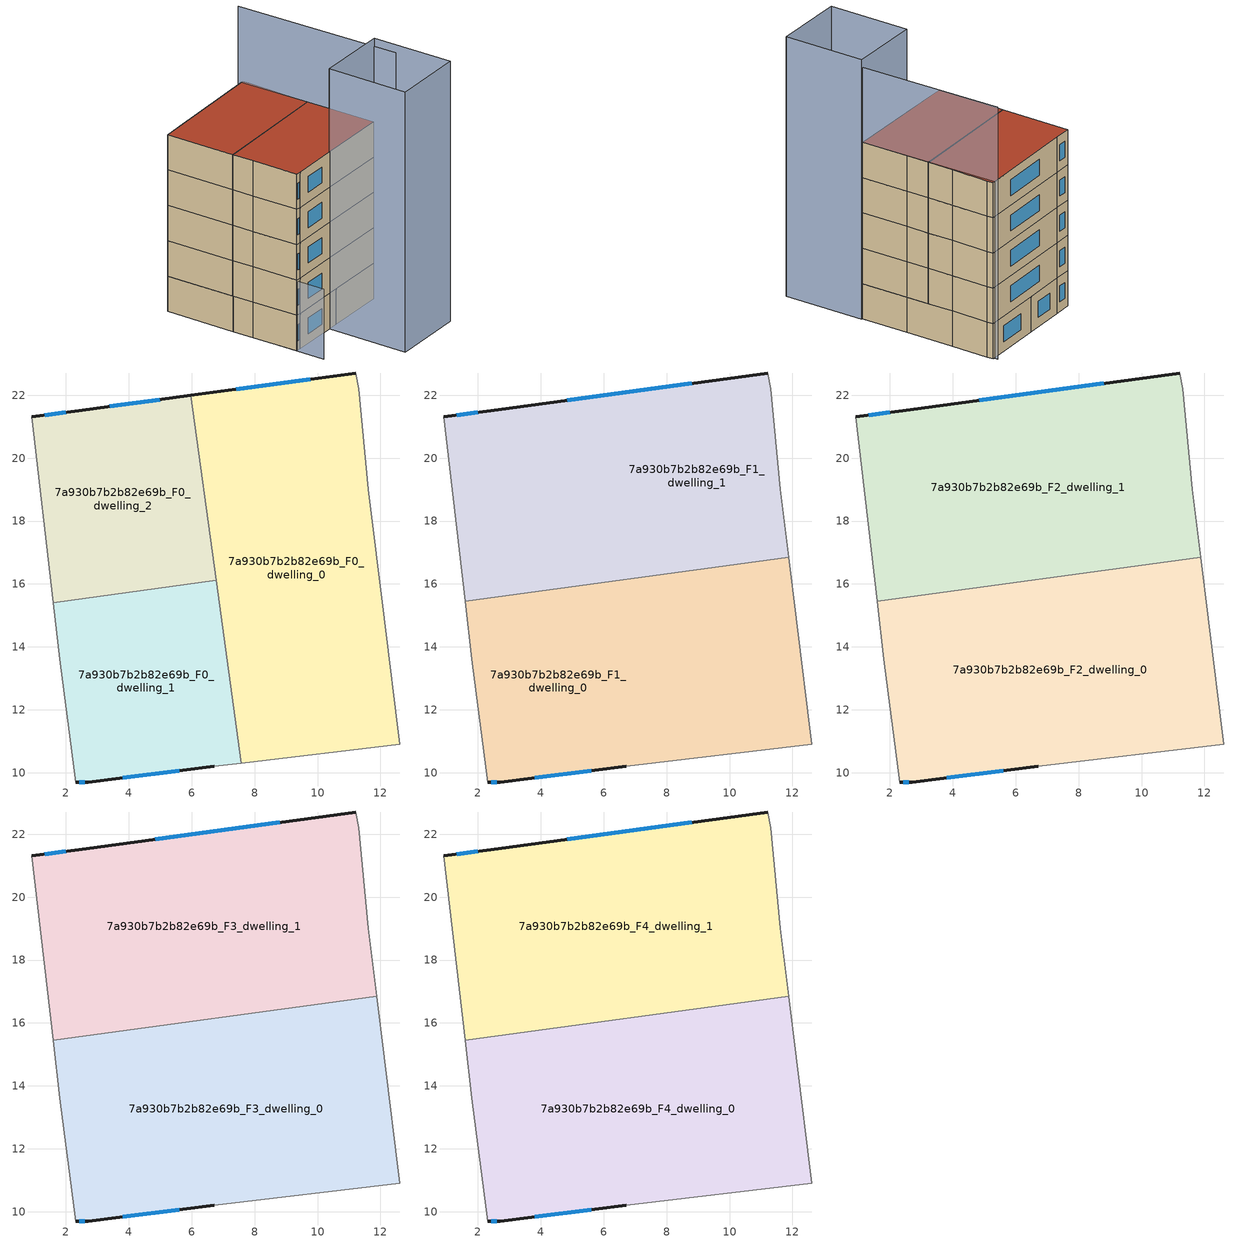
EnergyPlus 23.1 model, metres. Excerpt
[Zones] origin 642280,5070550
7a930b7b2b82e69b_F0_dwelling_0
 floor ground (EU_floor_Construction): 11.32,22.21 11.62,19.01 12.12,14.9 12.62,10.9 7.57,10.3 5.97,22 11.22,22.71 z0
 wall outside (EU_wall_Construction): 11.22,22.71 5.97,22 z0:3
 wall adiabatic (EU_wall_Construction): 7.57,10.3 12.62,10.9 12.12,14.9 11.62,19.01 11.32,22.21 11.22,22.71 z0:3
 wall to 7a930b7b2b82e69b_F0_dwelling_2 (EU_wall_Construction): 5.97,22 6.77,16.11 z0:3
 wall to 7a930b7b2b82e69b_F0_dwelling_1 (EU_wall_Construction): 6.77,16.11 7.57,10.3 z0:3
 window (EU_Window_Construction): 9.77,22.51 7.41,22.19 z0.83:2.17
7a930b7b2b82e69b_F0_dwelling_1
 floor ground (EU_floor_Construction): 6.77,16.11 7.57,10.3 6.71,10.2 2.71,9.7 2.31,9.7 1.81,13.61 1.6,15.4 z0
 wall outside (EU_wall_Construction): 2.31,9.7 2.71,9.7 6.71,10.2 z0:3
 wall adiabatic (EU_wall_Construction): 1.6,15.4 1.81,13.61 2.31,9.7 / 6.71,10.2 7.57,10.3 z0:3
 wall to 7a930b7b2b82e69b_F0_dwelling_2 (EU_wall_Construction): 6.77,16.11 1.6,15.4 z0:3
 window (EU_Window_Construction): 2.42,9.7 2.6,9.7 / 3.81,9.84 5.61,10.06 z0.83:2.17
7a930b7b2b82e69b_F0_dwelling_2
 floor ground (EU_floor_Construction): 5.97,22 6.77,16.11 1.6,15.4 0.91,21.31 2.41,21.51 z0
 wall outside (EU_wall_Construction): 5.97,22 2.41,21.51 0.91,21.31 z0:3
 wall adiabatic (EU_wall_Construction): 0.91,21.31 1.6,15.4 z0:3
 window (EU_Window_Construction): 2,21.46 1.32,21.37 / 4.99,21.86 3.39,21.64 z0.83:2.17
7a930b7b2b82e69b_F1_dwelling_0
 floor to 7a930b7b2b82e69b_F0_dwelling_1 (EU_floor_Construction): 6.77,16.11 7.57,10.3 6.71,10.2 2.71,9.7 2.31,9.7 1.81,13.61 1.6,15.4 z3
 floor to 7a930b7b2b82e69b_F0_dwelling_0 (EU_floor_Construction): 11.88,16.85 12.12,14.9 12.62,10.9 7.57,10.3 6.77,16.15 z3
 floor to 7a930b7b2b82e69b_F0_dwelling_2 (EU_floor_Construction): 6.77,16.15 6.77,16.11 1.6,15.4 1.6,15.44 z3
 wall outside (EU_wall_Construction): 2.31,9.7 2.71,9.7 6.71,10.2 z3:6
 wall adiabatic (EU_wall_Construction): 1.6,15.44 1.81,13.61 2.31,9.7 / 6.71,10.2 12.62,10.9 12.12,14.9 11.88,16.85 z3:6
 wall to 7a930b7b2b82e69b_F1_dwelling_1 (EU_wall_Construction): 11.88,16.85 1.6,15.44 z3:6
 window (EU_Window_Construction): 3.81,9.84 5.61,10.06 / 2.42,9.7 2.6,9.7 z3.83:5.17
7a930b7b2b82e69b_F1_dwelling_1
 floor to 7a930b7b2b82e69b_F0_dwelling_0 (EU_floor_Construction): 11.22,22.71 11.32,22.21 11.62,19.01 11.88,16.85 6.77,16.15 5.97,21.99 z3
 floor to 7a930b7b2b82e69b_F0_dwelling_2 (EU_floor_Construction): 5.97,21.99 6.77,16.15 1.6,15.44 0.91,21.31 2.41,21.51 z3
 wall outside (EU_wall_Construction): 11.22,22.71 2.41,21.51 0.91,21.31 z3:6
 wall adiabatic (EU_wall_Construction): 11.88,16.85 11.62,19.01 11.32,22.21 11.22,22.71 / 0.91,21.31 1.6,15.44 z3:6
 window (EU_Window_Construction): 2,21.46 1.32,21.37 / 8.8,22.38 4.84,21.84 z3.83:5.17
7a930b7b2b82e69b_F2_dwelling_0
 floor to 7a930b7b2b82e69b_F1_dwelling_0 (EU_floor_Construction): 11.88,16.85 12.12,14.9 12.62,10.9 6.71,10.2 2.71,9.7 2.31,9.7 1.81,13.61 1.6,15.44 z6
 wall outside (EU_wall_Construction): 2.31,9.7 2.71,9.7 6.71,10.2 z6:9
 wall adiabatic (EU_wall_Construction): 1.6,15.44 1.81,13.61 2.31,9.7 / 6.71,10.2 12.62,10.9 12.12,14.9 11.88,16.85 z6:9
 wall to 7a930b7b2b82e69b_F2_dwelling_1 (EU_wall_Construction): 11.88,16.85 1.6,15.44 z6:9
 window (EU_Window_Construction): 3.81,9.84 5.61,10.06 / 2.42,9.7 2.6,9.7 z6.83:8.17
7a930b7b2b82e69b_F2_dwelling_1
 floor to 7a930b7b2b82e69b_F1_dwelling_1 (EU_floor_Construction): 11.22,22.71 11.32,22.21 11.62,19.01 11.88,16.85 1.6,15.44 0.91,21.31 2.41,21.51 z6
 wall outside (EU_wall_Construction): 11.22,22.71 2.41,21.51 0.91,21.31 z6:9
 wall adiabatic (EU_wall_Construction): 11.88,16.85 11.62,19.01 11.32,22.21 11.22,22.71 / 0.91,21.31 1.6,15.44 z6:9
 window (EU_Window_Construction): 2,21.46 1.32,21.37 / 8.8,22.38 4.84,21.84 z6.83:8.17
7a930b7b2b82e69b_F3_dwelling_0
 floor to 7a930b7b2b82e69b_F2_dwelling_0 (EU_floor_Construction): 11.88,16.85 12.12,14.9 12.62,10.9 6.71,10.2 2.71,9.7 2.31,9.7 1.81,13.61 1.6,15.44 z9
 wall outside (EU_wall_Construction): 2.31,9.7 2.71,9.7 6.71,10.2 z9:12
 wall adiabatic (EU_wall_Construction): 1.6,15.44 1.81,13.61 2.31,9.7 / 6.71,10.2 12.62,10.9 12.12,14.9 11.88,16.85 z9:12
 wall to 7a930b7b2b82e69b_F3_dwelling_1 (EU_wall_Construction): 11.88,16.85 1.6,15.44 z9:12
 window (EU_Window_Construction): 3.81,9.84 5.61,10.06 / 2.42,9.7 2.6,9.7 z9.83:11.17
7a930b7b2b82e69b_F3_dwelling_1
 floor to 7a930b7b2b82e69b_F2_dwelling_1 (EU_floor_Construction): 11.22,22.71 11.32,22.21 11.62,19.01 11.88,16.85 1.6,15.44 0.91,21.31 2.41,21.51 z9
 wall outside (EU_wall_Construction): 11.22,22.71 2.41,21.51 0.91,21.31 z9:12
 wall adiabatic (EU_wall_Construction): 11.88,16.85 11.62,19.01 11.32,22.21 11.22,22.71 / 0.91,21.31 1.6,15.44 z9:12
 window (EU_Window_Construction): 2,21.46 1.32,21.37 / 8.8,22.38 4.84,21.84 z9.83:11.17
7a930b7b2b82e69b_F4_dwelling_0
 floor to 7a930b7b2b82e69b_F3_dwelling_0 (EU_floor_Construction): 11.88,16.85 12.12,14.9 12.62,10.9 6.71,10.2 2.71,9.7 2.31,9.7 1.81,13.61 1.6,15.44 z12
 wall outside (EU_wall_Construction): 2.31,9.7 2.71,9.7 6.71,10.2 z12:15
 wall adiabatic (EU_wall_Construction): 1.6,15.44 1.81,13.61 2.31,9.7 / 6.71,10.2 12.62,10.9 12.12,14.9 11.88,16.85 z12:15
 wall to 7a930b7b2b82e69b_F4_dwelling_1 (EU_wall_Construction): 11.88,16.85 1.6,15.44 z12:15
 window (EU_Window_Construction): 3.81,9.84 5.61,10.06 / 2.42,9.7 2.6,9.7 z12.83:14.17
 roof outside (EU_roof_Construction): 12.62,10.9 12.12,14.9 11.88,16.85 1.6,15.44 1.81,13.61 2.31,9.7 2.71,9.7 6.71,10.2 z15
7a930b7b2b82e69b_F4_dwelling_1
 floor to 7a930b7b2b82e69b_F3_dwelling_1 (EU_floor_Construction): 11.22,22.71 11.32,22.21 11.62,19.01 11.88,16.85 1.6,15.44 0.91,21.31 2.41,21.51 z12
 wall outside (EU_wall_Construction): 11.22,22.71 2.41,21.51 0.91,21.31 z12:15
 wall adiabatic (EU_wall_Construction): 11.88,16.85 11.62,19.01 11.32,22.21 11.22,22.71 / 0.91,21.31 1.6,15.44 z12:15
 window (EU_Window_Construction): 2,21.46 1.32,21.37 / 8.8,22.38 4.84,21.84 z12.83:14.17
 roof outside (EU_roof_Construction): 11.88,16.85 11.62,19.01 11.32,22.21 11.22,22.71 2.41,21.51 0.91,21.31 1.6,15.44 z15
shading: 6.65,10.19 12.71,10.91 / 12.71,10.91 13.52,4.1 / 13.52,4.1 7.46,3.38 / 7.46,3.38 6.65,10.19 z0:22.05; 0.91,21.31 2.6,7.3 z0:5.9; 12.88,8.94 11,22.97 z0:21.4
[Building]
EU S2 Campaign: North Axis=0; Terrain=City; Solar Distribution=FullExterior
[Site:Location]
Lyon-Bron: Latitude=45.75; Longitude=5; Time Zone=1; Elevation=198
[SizingPeriod:WeatherFileDays]
AnnualSizingPeriod: Begin Month=1; Begin Day of Month=1; End Month=12; End Day of Month=31; Day of Week for Start Day=Monday; Use Weather File Daylight Saving Period=No; Use Weather File Rain and Snow Indicators=No
[MATERIAL]
EU_InternalMass_Material: Roughness=MediumRough; Thickness=0.1; Conductivity=1; Density=1800; Specific Heat=900; Thermal Absorptance=0.9; Solar Absorptance=0.7; Visible Absorptance=0.7
[MATERIAL:NOMASS] Roughness=MediumRough; Thermal Absorptance=0.9; Solar Absorptance=0.7; Visible Absorptance=0.7
Name | Thermal Resistance
EU_wall_NoMass | 0.87146
EU_roof_NoMass | 0.842276
EU_floor_NoMass | 0.496999
[WINDOWMATERIAL:SIMPLEGLAZINGSYSTEM]
EU_Window_SimpleGlazing: UFactor=2.2525; Solar Heat Gain Coefficient=0.76; Visible Transmittance=0.76
[CONSTRUCTION]
EU_wall_Construction: EU_wall_NoMass
EU_roof_Construction: EU_roof_NoMass
EU_floor_Construction: EU_floor_NoMass
EU_Window_Construction: EU_Window_SimpleGlazing
EU_InternalMass_Construction: EU_InternalMass_Material
[ZONE] Type=1; Multiplier=1; Ceiling Height=autocalculate; Floor Area=autocalculate; Part of Total Floor Area=Yes
Name | Volume
7a930b7b2b82e69b_F0_dwelling_0; 7a930b7b2b82e69b_F1_dwelling_0; 7a930b7b2b82e69b_F2_dwelling_0; 7a930b7b2b82e69b_F3_dwelling_0; 7a930b7b2b82e69b_F4_dwelling_0 | 183.976
7a930b7b2b82e69b_F0_dwelling_1 | 91.9812
7a930b7b2b82e69b_F1_dwelling_1; 7a930b7b2b82e69b_F2_dwelling_1; 7a930b7b2b82e69b_F3_dwelling_1; 7a930b7b2b82e69b_F4_dwelling_1 | 183.984
7a930b7b2b82e69b_F0_dwelling_2 | 92.0032
[INTERNALMASS] Construction=EU_InternalMass_Construction
Name | Zone or ZoneList | Surface Area
7a930b7b2b82e69b_F0_dwelling_0_EU_InternalMass | 7a930b7b2b82e69b_F0_dwelling_0 | 61.3252
7a930b7b2b82e69b_F0_dwelling_1_EU_InternalMass | 7a930b7b2b82e69b_F0_dwelling_1 | 30.6604
7a930b7b2b82e69b_F0_dwelling_2_EU_InternalMass | 7a930b7b2b82e69b_F0_dwelling_2 | 30.6676
7a930b7b2b82e69b_F1_dwelling_0_EU_InternalMass | 7a930b7b2b82e69b_F1_dwelling_0 | 61.3251
7a930b7b2b82e69b_F1_dwelling_1_EU_InternalMass | 7a930b7b2b82e69b_F1_dwelling_1 | 61.3276
7a930b7b2b82e69b_F2_dwelling_0_EU_InternalMass | 7a930b7b2b82e69b_F2_dwelling_0 | 61.3251
7a930b7b2b82e69b_F2_dwelling_1_EU_InternalMass | 7a930b7b2b82e69b_F2_dwelling_1 | 61.3276
7a930b7b2b82e69b_F3_dwelling_0_EU_InternalMass | 7a930b7b2b82e69b_F3_dwelling_0 | 61.3251
7a930b7b2b82e69b_F3_dwelling_1_EU_InternalMass | 7a930b7b2b82e69b_F3_dwelling_1 | 61.3276
7a930b7b2b82e69b_F4_dwelling_0_EU_InternalMass | 7a930b7b2b82e69b_F4_dwelling_0 | 61.3251
7a930b7b2b82e69b_F4_dwelling_1_EU_InternalMass | 7a930b7b2b82e69b_F4_dwelling_1 | 61.3276
[OTHEREQUIPMENT] Fuel Type=Electricity; Design Level Calculation Method=Watts/Area; Power per Zone Floor Area=1; Fraction Latent=0; Fraction Radiant=0; Fraction Lost=0; Carbon Dioxide Generation Rate=0; EndUse Subcategory=EU_Step8_InternalGains
Name | Zone or ZoneList or Space or SpaceList | Schedule
EU_Step8_InternalGain_7a930b7b2b82e69b_F0_dwelling_0_f000 | 7a930b7b2b82e69b_F0_dwelling_0 | EU_Step8_GainSchedule_7a930b7b2b82e69b_F0_dwelling_0_f000
EU_Step8_InternalGain_7a930b7b2b82e69b_F0_dwelling_1_f000 | 7a930b7b2b82e69b_F0_dwelling_1 | EU_Step8_GainSchedule_7a930b7b2b82e69b_F0_dwelling_1_f000
EU_Step8_InternalGain_7a930b7b2b82e69b_F0_dwelling_2_f000 | 7a930b7b2b82e69b_F0_dwelling_2 | EU_Step8_GainSchedule_7a930b7b2b82e69b_F0_dwelling_2_f000
EU_Step8_InternalGain_7a930b7b2b82e69b_F1_dwelling_0_f000 | 7a930b7b2b82e69b_F1_dwelling_0 | EU_Step8_GainSchedule_7a930b7b2b82e69b_F1_dwelling_0_f000
EU_Step8_InternalGain_7a930b7b2b82e69b_F1_dwelling_1_f000 | 7a930b7b2b82e69b_F1_dwelling_1 | EU_Step8_GainSchedule_7a930b7b2b82e69b_F1_dwelling_1_f000
EU_Step8_InternalGain_7a930b7b2b82e69b_F2_dwelling_0_f000 | 7a930b7b2b82e69b_F2_dwelling_0 | EU_Step8_GainSchedule_7a930b7b2b82e69b_F2_dwelling_0_f000
EU_Step8_InternalGain_7a930b7b2b82e69b_F2_dwelling_1_f000 | 7a930b7b2b82e69b_F2_dwelling_1 | EU_Step8_GainSchedule_7a930b7b2b82e69b_F2_dwelling_1_f000
EU_Step8_InternalGain_7a930b7b2b82e69b_F3_dwelling_0_f000 | 7a930b7b2b82e69b_F3_dwelling_0 | EU_Step8_GainSchedule_7a930b7b2b82e69b_F3_dwelling_0_f000
EU_Step8_InternalGain_7a930b7b2b82e69b_F3_dwelling_1_f000 | 7a930b7b2b82e69b_F3_dwelling_1 | EU_Step8_GainSchedule_7a930b7b2b82e69b_F3_dwelling_1_f000
EU_Step8_InternalGain_7a930b7b2b82e69b_F4_dwelling_0_f000 | 7a930b7b2b82e69b_F4_dwelling_0 | EU_Step8_GainSchedule_7a930b7b2b82e69b_F4_dwelling_0_f000
EU_Step8_InternalGain_7a930b7b2b82e69b_F4_dwelling_1_f000 | 7a930b7b2b82e69b_F4_dwelling_1 | EU_Step8_GainSchedule_7a930b7b2b82e69b_F4_dwelling_1_f000
[ZONEVENTILATION:DESIGNFLOWRATE] Schedule=EU_AlwaysOn; Design Flow Rate Calculation Method=AirChanges/Hour; Air Changes per Hour=0.425; Ventilation Type=Natural; Fan Pressure Rise=0; Fan Total Efficiency=1; Constant Term Coefficient=1; Temperature Term Coefficient=0; Velocity Term Coefficient=0; Velocity Squared Term Coefficient=0; Minimum Indoor Temperature=-100; Maximum Indoor Temperature=100; Delta Temperature=-100; Minimum Outdoor Temperature=-100; Maximum Outdoor Temperature=100; Maximum Wind Speed=40
Name | Zone or ZoneList or Space or SpaceList
EU_ConstantAir_7a930b7b2b82e69b_F0_dwelling_0 | 7a930b7b2b82e69b_F0_dwelling_0
EU_ConstantAir_7a930b7b2b82e69b_F0_dwelling_1 | 7a930b7b2b82e69b_F0_dwelling_1
EU_ConstantAir_7a930b7b2b82e69b_F0_dwelling_2 | 7a930b7b2b82e69b_F0_dwelling_2
EU_ConstantAir_7a930b7b2b82e69b_F1_dwelling_0 | 7a930b7b2b82e69b_F1_dwelling_0
EU_ConstantAir_7a930b7b2b82e69b_F1_dwelling_1 | 7a930b7b2b82e69b_F1_dwelling_1
EU_ConstantAir_7a930b7b2b82e69b_F2_dwelling_0 | 7a930b7b2b82e69b_F2_dwelling_0
EU_ConstantAir_7a930b7b2b82e69b_F2_dwelling_1 | 7a930b7b2b82e69b_F2_dwelling_1
EU_ConstantAir_7a930b7b2b82e69b_F3_dwelling_0 | 7a930b7b2b82e69b_F3_dwelling_0
EU_ConstantAir_7a930b7b2b82e69b_F3_dwelling_1 | 7a930b7b2b82e69b_F3_dwelling_1
EU_ConstantAir_7a930b7b2b82e69b_F4_dwelling_0 | 7a930b7b2b82e69b_F4_dwelling_0
EU_ConstantAir_7a930b7b2b82e69b_F4_dwelling_1 | 7a930b7b2b82e69b_F4_dwelling_1
[HVACTEMPLATE:THERMOSTAT] Constant Heating Setpoint=20; Constant Cooling Setpoint=50
EU_HeatOnly_7a930b7b2b82e69b_F0_dwelling_0; EU_HeatOnly_7a930b7b2b82e69b_F0_dwelling_1; EU_HeatOnly_7a930b7b2b82e69b_F0_dwelling_2; EU_HeatOnly_7a930b7b2b82e69b_F1_dwelling_0; EU_HeatOnly_7a930b7b2b82e69b_F1_dwelling_1; EU_HeatOnly_7a930b7b2b82e69b_F2_dwelling_0; EU_HeatOnly_7a930b7b2b82e69b_F2_dwelling_1; EU_HeatOnly_7a930b7b2b82e69b_F3_dwelling_0; EU_HeatOnly_7a930b7b2b82e69b_F3_dwelling_1; EU_HeatOnly_7a930b7b2b82e69b_F4_dwelling_0; EU_HeatOnly_7a930b7b2b82e69b_F4_dwelling_1
[HVACTEMPLATE:ZONE:IDEALLOADSAIRSYSTEM] System Availability Schedule=EU_AlwaysOn; Maximum Heating Supply Air Temperature=50; Minimum Cooling Supply Air Temperature=13; Maximum Heating Supply Air Humidity Ratio=0.0156; Minimum Cooling Supply Air Humidity Ratio=0.0077; Heating Limit=NoLimit; Cooling Limit=NoLimit; Heating Availability Schedule=EU_AlwaysOn; Cooling Availability Schedule=EU_CoolingOff; Dehumidification Control Type=ConstantSensibleHeatRatio; Cooling Sensible Heat Ratio=0.7; Dehumidification Setpoint=60; Humidification Control Type=None; Humidification Setpoint=30; Outdoor Air Method=None; Outdoor Air Flow Rate per Person=0.00944; Outdoor Air Flow Rate per Zone Floor Area=0; Outdoor Air Flow Rate per Zone=0; Demand Controlled Ventilation Type=None; Outdoor Air Economizer Type=NoEconomizer; Heat Recovery Type=None; Sensible Heat Recovery Effectiveness=0.7; Latent Heat Recovery Effectiveness=0.65
Name | Template Thermostat
7a930b7b2b82e69b_F0_dwelling_0 | EU_HeatOnly_7a930b7b2b82e69b_F0_dwelling_0
7a930b7b2b82e69b_F0_dwelling_1 | EU_HeatOnly_7a930b7b2b82e69b_F0_dwelling_1
7a930b7b2b82e69b_F0_dwelling_2 | EU_HeatOnly_7a930b7b2b82e69b_F0_dwelling_2
7a930b7b2b82e69b_F1_dwelling_0 | EU_HeatOnly_7a930b7b2b82e69b_F1_dwelling_0
7a930b7b2b82e69b_F1_dwelling_1 | EU_HeatOnly_7a930b7b2b82e69b_F1_dwelling_1
7a930b7b2b82e69b_F2_dwelling_0 | EU_HeatOnly_7a930b7b2b82e69b_F2_dwelling_0
7a930b7b2b82e69b_F2_dwelling_1 | EU_HeatOnly_7a930b7b2b82e69b_F2_dwelling_1
7a930b7b2b82e69b_F3_dwelling_0 | EU_HeatOnly_7a930b7b2b82e69b_F3_dwelling_0
7a930b7b2b82e69b_F3_dwelling_1 | EU_HeatOnly_7a930b7b2b82e69b_F3_dwelling_1
7a930b7b2b82e69b_F4_dwelling_0 | EU_HeatOnly_7a930b7b2b82e69b_F4_dwelling_0
7a930b7b2b82e69b_F4_dwelling_1 | EU_HeatOnly_7a930b7b2b82e69b_F4_dwelling_1
[SIZING:ZONE] Zone Cooling Design Supply Air Temperature Input Method=SupplyAirTemperature; Zone Cooling Design Supply Air Temperature=13; Zone Heating Design Supply Air Temperature Input Method=SupplyAirTemperature; Zone Heating Design Supply Air Temperature=50; Zone Cooling Design Supply Air Humidity Ratio=0.008; Zone Heating Design Supply Air Humidity Ratio=0.008; Cooling Design Air Flow Method=DesignDay; Cooling Design Air Flow Rate=0; Cooling Minimum Air Flow per Zone Floor Area=0.000762; Cooling Minimum Air Flow=0; Cooling Minimum Air Flow Fraction=0.2; Heating Design Air Flow Method=DesignDay; Heating Design Air Flow Rate=0; Heating Maximum Air Flow per Zone Floor Area=0.002032; Heating Maximum Air Flow=0.141576; Heating Maximum Air Flow Fraction=0.3; Account for Dedicated Outdoor Air System=No; Dedicated Outdoor Air System Control Strategy=NeutralSupplyAir; Dedicated Outdoor Air Low Setpoint Temperature for Design=autosize; Dedicated Outdoor Air High Setpoint Temperature for Design=autosize; Zone Load Sizing Method=Sensible Load Only No Latent Load; Zone Latent Cooling Design Supply Air Humidity Ratio Input Method=HumidityRatioDifference; Zone Cooling Design Supply Air Humidity Ratio Difference=0.005; Zone Latent Heating Design Supply Air Humidity Ratio Input Method=HumidityRatioDifference; Zone Humidification Design Supply Air Humidity Ratio Difference=0.005
7a930b7b2b82e69b_F0_dwelling_0; 7a930b7b2b82e69b_F0_dwelling_1; 7a930b7b2b82e69b_F0_dwelling_2; 7a930b7b2b82e69b_F1_dwelling_0; 7a930b7b2b82e69b_F1_dwelling_1; 7a930b7b2b82e69b_F2_dwelling_0; 7a930b7b2b82e69b_F2_dwelling_1; 7a930b7b2b82e69b_F3_dwelling_0; 7a930b7b2b82e69b_F3_dwelling_1; 7a930b7b2b82e69b_F4_dwelling_0; 7a930b7b2b82e69b_F4_dwelling_1
[SCHEDULE:CONSTANT]
Name | Hourly Value
EU_AlwaysOn | 1
EU_CoolingOff | 0
[SCHEDULE:FILE] Column Number=1; Rows to Skip at Top=0; Number of Hours of Data=8760; Column Separator=Comma; Interpolate to Timestep=No; Minutes per Item=60; Adjust Schedule for Daylight Savings=Yes
Name | File
EU_Step8_GainSchedule_7a930b7b2b82e69b_F0_dwelling_0_f000 | ../../schedules/7a930b7b2b82e69b/7a930b7b2b82e69b_F0_dwelling_0_f000_gain.csv
EU_Step8_GainSchedule_7a930b7b2b82e69b_F0_dwelling_1_f000 | ../../schedules/7a930b7b2b82e69b/7a930b7b2b82e69b_F0_dwelling_1_f000_gain.csv
EU_Step8_GainSchedule_7a930b7b2b82e69b_F0_dwelling_2_f000 | ../../schedules/7a930b7b2b82e69b/7a930b7b2b82e69b_F0_dwelling_2_f000_gain.csv
EU_Step8_GainSchedule_7a930b7b2b82e69b_F1_dwelling_0_f000 | ../../schedules/7a930b7b2b82e69b/7a930b7b2b82e69b_F1_dwelling_0_f000_gain.csv
EU_Step8_GainSchedule_7a930b7b2b82e69b_F1_dwelling_1_f000 | ../../schedules/7a930b7b2b82e69b/7a930b7b2b82e69b_F1_dwelling_1_f000_gain.csv
EU_Step8_GainSchedule_7a930b7b2b82e69b_F2_dwelling_0_f000 | ../../schedules/7a930b7b2b82e69b/7a930b7b2b82e69b_F2_dwelling_0_f000_gain.csv
EU_Step8_GainSchedule_7a930b7b2b82e69b_F2_dwelling_1_f000 | ../../schedules/7a930b7b2b82e69b/7a930b7b2b82e69b_F2_dwelling_1_f000_gain.csv
EU_Step8_GainSchedule_7a930b7b2b82e69b_F3_dwelling_0_f000 | ../../schedules/7a930b7b2b82e69b/7a930b7b2b82e69b_F3_dwelling_0_f000_gain.csv
EU_Step8_GainSchedule_7a930b7b2b82e69b_F3_dwelling_1_f000 | ../../schedules/7a930b7b2b82e69b/7a930b7b2b82e69b_F3_dwelling_1_f000_gain.csv
EU_Step8_GainSchedule_7a930b7b2b82e69b_F4_dwelling_0_f000 | ../../schedules/7a930b7b2b82e69b/7a930b7b2b82e69b_F4_dwelling_0_f000_gain.csv
EU_Step8_GainSchedule_7a930b7b2b82e69b_F4_dwelling_1_f000 | ../../schedules/7a930b7b2b82e69b/7a930b7b2b82e69b_F4_dwelling_1_f000_gain.csv
